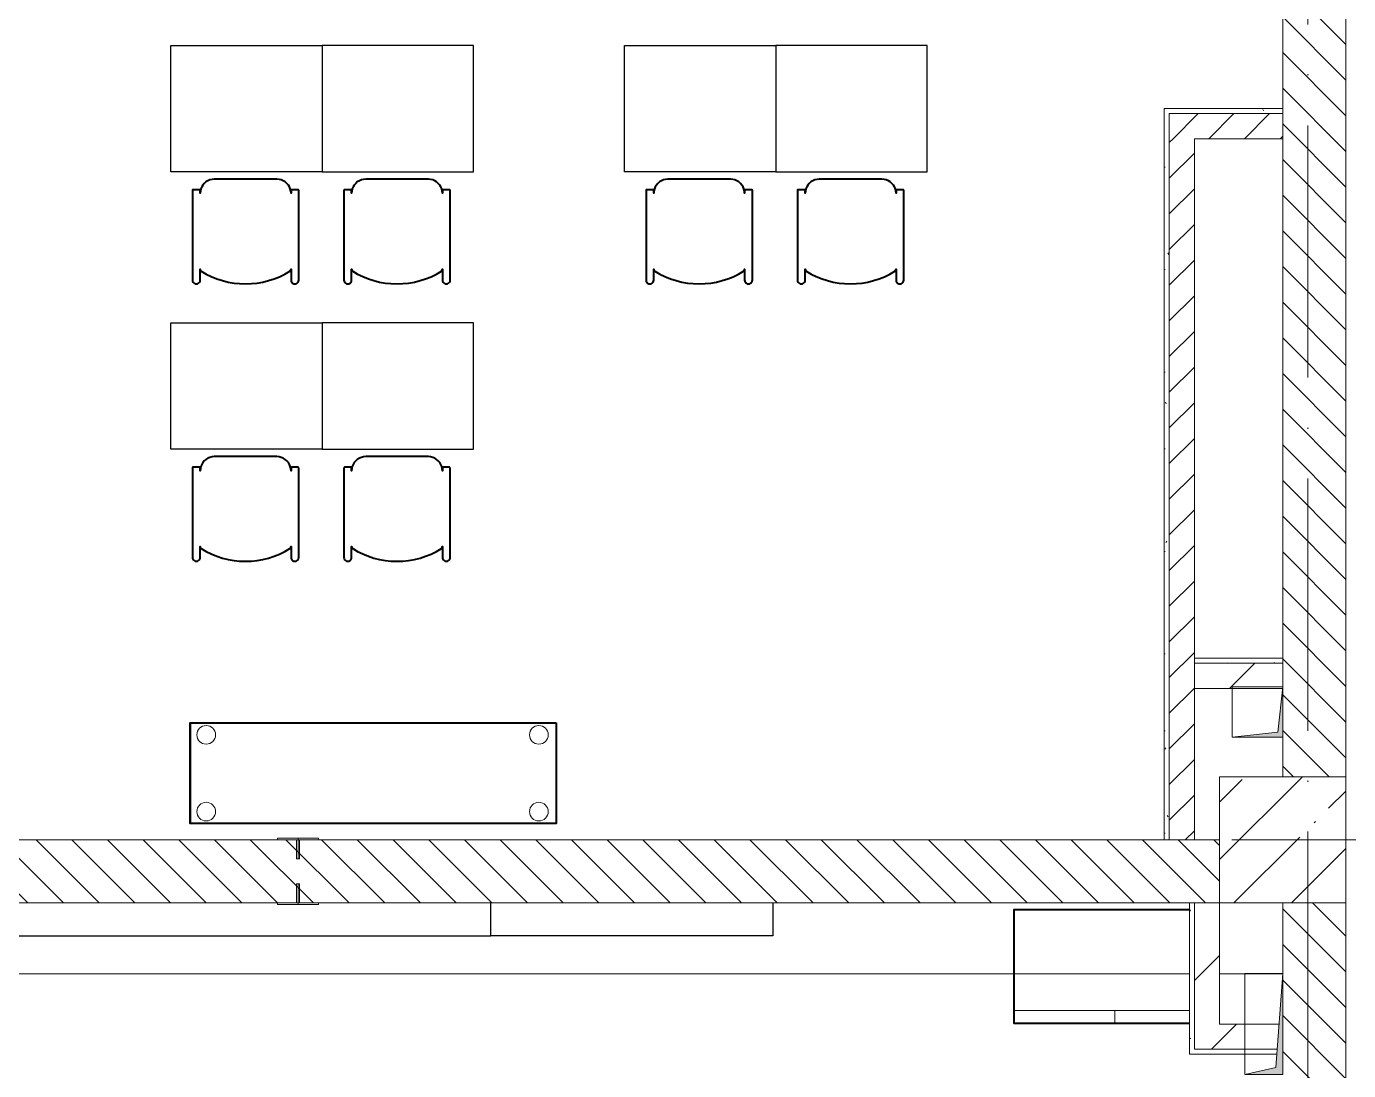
# Model space of a CAD drawing. Header units: millimetres. Extents: x -6467 to 105918, y -7090 to 92481.
# Drawn here: x 372 to 5611, y 37566 to 41706 of the extents above; entities that cross this region are included whole.
import ezdxf

# ---------------------------------------------------------------- set-up
doc = ezdxf.new("R2010")
doc.units = ezdxf.units.MM
doc.linetypes.add('50_200_ШТРИХ_1Т_ш5_п1_п1_', pattern=[1400, 1000, -200, 0, -200])
doc.linetypes.add('IMPORT-200_ШТРИХ_ш1п0_6_ _3_', pattern=[128000, 80000, -48000])
for name, color, linetype, lineweight, true_color in [('A-GENM-1', 7, 'Continuous', 9, 0xaaaaaa), ('A-GENM-2', 7, 'Continuous', 20, 0xaaaaaa), ('I-WALL-1', 7, 'Continuous', 5, 0x787878), ('M-EQPM-1', 7, 'Continuous', 9, 0xaaaaaa), ('M-EQPM-2', 7, 'Continuous', 9, 0xe2e2e2), ('мебель 2 этаж-1', 7, 'Continuous', 40, 0xaaaaaa), ('Оси-3', 7, '50_200_ШТРИХ_1Т_ш5_п1_п1_', 9, 0xaaaaaa), ('ТХ_функционал-2', 7, 'Continuous', 40, 0xaaaaaa), ('ТХ_функционал-4', 7, 'Continuous', 20, 0xaaaaaa), ('ТХ_функционал-7', 7, 'IMPORT-200_ШТРИХ_ш1п0_6_ _3_', 20, 0xaaaaaa), ('ТХ_функционал-9', 7, 'Continuous', 30, 0xaaaaaa)]:
    doc.layers.add(name, color=color, linetype=linetype, lineweight=lineweight, true_color=true_color)
for name, color, linetype, lineweight in [('A-WALL', 7, 'Continuous', 5), ('A-WALL-FNSH-1', 7, 'Continuous', 5), ('I-WALL', 7, 'Continuous', 5), ('S-COLS', 7, 'Continuous', 9), ('S-COLS-1', 7, 'Continuous', 5)]:
    doc.layers.add(name, color=color, linetype=linetype, lineweight=lineweight)
pattern_1 = [(135, (0, 0), (-70.71068, -70.71068), [])]
pattern_2 = [(45, (0, 0), (-169.7056, 169.7056), [])]
pattern_3 = [(0, (0, 0), (406.4, 101.6), [6.706, -298.094, 6.706, -298.094, -1625.6]), (0, (0, 0), (406.4, 101.6), [-609.6, 6.706, -602.894, 6.706, -298.094, -711.2]), (0, (0, 0), (406.4, 101.6), [-1524, 6.706, -196.494, 6.706, -501.294]), (120, (152.4, 50.8), (-291.18818, 301.15272), [6.706, -298.094, 6.706, -298.094, -1625.6]), (120, (152.4, 50.8), (-291.18818, 301.15272), [-609.6, 6.706, -602.894, 6.706, -298.094, -711.2]), (120, (152.4, 50.8), (-291.18818, 301.15272), [-1524, 6.706, -196.494, 6.706, -501.294]), (240, (203.2, 254), (-115.21182, -402.75272), [6.706, -298.094, 6.706, -298.094, -1625.6]), (240, (203.2, 254), (-115.21182, -402.75272), [-609.6, 6.706, -602.894, 6.706, -298.094, -711.2]), (240, (203.2, 254), (-115.21182, -402.75272), [-1524, 6.706, -196.494, 6.706, -501.294])]
pattern_4 = [(45, (0, 0), (-70.71068, 70.71068), [])]

# ---------------------------------------------------------------- blocks, each defined once
blk = doc.blocks.new('Канал вертикальный прямоугольный - Шахта - значок проема-24087328-АИ_План этажа Радиаторы_2')
at = {"layer": 'M-EQPM-2'}
blk.add_hatch(color=256, dxfattribs=at).paths.add_polyline_path([(75, 200), (-75, 200), (-75, -200), (-47.5, 172.5)])
at = {"layer": 'M-EQPM-1'}
for p, q in [((-75, -200), (-75, 200)), ((-75, 200), (75, 200)), ((-47.5, 172.5), (-75, -200)), ((-47.5, 172.5), (75, 200)), ((75, 200), (75, -200)), ((75, -200), (-75, -200))]:
    blk.add_line(p, q, dxfattribs=at)
blk = doc.blocks.new('Канал вертикальный прямоугольный - Шахта - значок проема-24087362-АИ_План этажа Радиаторы_2')
at = {"layer": 'M-EQPM-2'}
blk.add_hatch(color=256, dxfattribs=at).paths.add_polyline_path([(100, 100), (-100, 100), (-100, -100), (-80, 80)])
at = {"layer": 'M-EQPM-1'}
for p, q in [((-100, -100), (-100, 100)), ((-100, 100), (100, 100)), ((-80, 80), (-100, -100)), ((-80, 80), (100, 100)), ((100, 100), (100, -100)), ((100, -100), (-100, -100))]:
    blk.add_line(p, q, dxfattribs=at)
blk = doc.blocks.new('Фахверк _газобетон торцы_887 - Фахверк _газобетон торцы_-26106577-АИ_План этажа Радиаторы_2')
at = {"layer": 'A-GENM-2'}
for p, q in [((41046, 11134.7), (40965, 11134.7)), ((40965, 11134.7), (40965, 11128.7)), ((40965, 11128.7), (41040, 11128.7)), ((41040, 11128.7), (41040, 11053.7)), ((41046, 11053.7), (41046, 11134.7)), ((41040, 11053.7), (41046, 11053.7)), ((41040, 10953.7), (41040, 10878.7)), ((41046, 10953.7), (41040, 10953.7)), ((41046, 10872.7), (41046, 10953.7)), ((41040, 10878.7), (40965, 10878.7)), ((40965, 10878.7), (40965, 10872.7)), ((40965, 10872.7), (41046, 10872.7))]:
    blk.add_line(p, q, dxfattribs=at)
blk = doc.blocks.new('Фахверк _газобетон торцы_888 - Фахверк _газобетон торцы_-26106597-АИ_План этажа Радиаторы_2')
at = {"layer": 'A-GENM-2'}
for p, q in [((41046, 105920.3), (40965, 105920.3)), ((40965, 105920.3), (40965, 105914.3)), ((40965, 105914.3), (41040, 105914.3)), ((41040, 105914.3), (41040, 105839.3)), ((41046, 105839.3), (41046, 105920.3)), ((41040, 105839.3), (41046, 105839.3)), ((41046, 105739.3), (41040, 105739.3)), ((41040, 105739.3), (41040, 105664.3)), ((41046, 105658.3), (41046, 105739.3)), ((41040, 105664.3), (40965, 105664.3)), ((40965, 105664.3), (40965, 105658.3)), ((40965, 105658.3), (41046, 105658.3))]:
    blk.add_line(p, q, dxfattribs=at)
blk = doc.blocks.new('мебель 2 этаж-28800768-АИ_План этажа Радиаторы_2')
at = {"layer": 'ТХ_функционал-2', "flags": 128}
for points in [[(3714.6, 42415.7), (3714.6, 42770.6), (3713.8, 42772.6), (3711.8, 42773.4), (3686.7, 42773.4), (3684.7, 42772.6), (3683.9, 42770.6), (3683.9, 42759.4), (3683.2, 42768.2), (3681.1, 42776.7), (3677.9, 42784.6), (3673.2, 42792.2), (3667.5, 42798.9), (3660.9, 42804.5), (3653.3, 42809.2), (3645.3, 42812.5), (3636.8, 42814.6), (3628.1, 42815.2), (3379.7, 42815.2), (3370.9, 42814.6), (3362.5, 42812.5), (3354.6, 42809.3), (3346.4, 42804.3), (3340.2, 42798.9), (3334.5, 42792.1), (3330, 42784.8), (3326.7, 42776.9), (3324.5, 42767.9), (3323.9, 42759.4), (3323.9, 42770.6), (3323.1, 42772.6), (3321.1, 42773.4), (3296, 42773.4), (3294, 42772.6), (3293.2, 42770.6), (3293.2, 42415.7), (3293.9, 42411), (3296.1, 42406.7), (3299.6, 42403.3), (3303.8, 42401.1), (3308.5, 42400.4), (3313.1, 42401.1), (3317.6, 42403.4), (3321, 42406.7), (3323.2, 42411.1), (3323.9, 42415.7), (3323.9, 42458.7), (3324.4, 42455.3), (3325.9, 42452.7), (3328.3, 42450.6), (3347.9, 42439.3), (3367.8, 42429.5), (3390.5, 42420.3), (3412.4, 42413.2), (3435, 42407.6), (3457.9, 42403.6), (3479.9, 42401.2), (3503.9, 42400.4), (3527.2, 42401.2), (3550, 42403.6), (3572.6, 42407.5), (3595, 42413.1), (3617.2, 42420.3), (3638.6, 42428.9), (3659.7, 42439.2), (3679.5, 42450.6), (3681.8, 42452.6), (3683.4, 42455.4), (3683.9, 42458.5), (3683.9, 42415.7), (3684.6, 42411), (3686.8, 42406.7), (3690.2, 42403.3), (3694.5, 42401.1), (3699.2, 42400.4), (3703.9, 42401.1), (3708.3, 42403.3), (3711.6, 42406.6), (3713.9, 42411.1)], [(4314.6, 42415.7), (4314.6, 42770.6), (4313.8, 42772.6), (4311.8, 42773.4), (4286.7, 42773.4), (4284.7, 42772.6), (4283.9, 42770.6), (4283.9, 42759.4), (4283.2, 42768.2), (4281.1, 42776.7), (4277.9, 42784.6), (4273.2, 42792.2), (4267.5, 42798.9), (4260.9, 42804.5), (4253.3, 42809.2), (4245.3, 42812.5), (4236.8, 42814.6), (4228.1, 42815.2), (3979.7, 42815.2), (3970.9, 42814.6), (3962.5, 42812.5), (3954.6, 42809.3), (3946.4, 42804.3), (3940.2, 42798.9), (3934.5, 42792.1), (3930, 42784.8), (3926.7, 42776.9), (3924.5, 42767.9), (3923.9, 42759.4), (3923.9, 42770.6), (3923.1, 42772.6), (3921.1, 42773.4), (3896, 42773.4), (3894, 42772.6), (3893.2, 42770.6), (3893.2, 42415.7), (3893.9, 42411), (3896.1, 42406.7), (3899.6, 42403.3), (3903.8, 42401.1), (3908.5, 42400.4), (3913.1, 42401.1), (3917.6, 42403.4), (3921, 42406.7), (3923.2, 42411.1), (3923.9, 42415.7), (3923.9, 42458.7), (3924.4, 42455.3), (3925.9, 42452.7), (3928.3, 42450.6), (3947.9, 42439.3), (3967.8, 42429.5), (3990.5, 42420.3), (4012.4, 42413.2), (4035, 42407.6), (4057.9, 42403.6), (4079.9, 42401.2), (4103.9, 42400.4), (4127.2, 42401.2), (4150, 42403.6), (4172.6, 42407.5), (4195, 42413.1), (4217.2, 42420.3), (4238.6, 42428.9), (4259.7, 42439.2), (4279.5, 42450.6), (4281.8, 42452.6), (4283.4, 42455.4), (4283.9, 42458.5), (4283.9, 42415.7), (4284.6, 42411), (4286.8, 42406.7), (4290.2, 42403.3), (4294.5, 42401.1), (4299.2, 42400.4), (4303.9, 42401.1), (4308.3, 42403.3), (4311.6, 42406.6), (4313.9, 42411.1)], [(5512, 42415.7), (5512, 42770.6), (5511.2, 42772.6), (5509.2, 42773.4), (5484.1, 42773.4), (5482.1, 42772.6), (5481.3, 42770.6), (5481.3, 42759.4), (5480.6, 42768.2), (5478.5, 42776.7), (5475.3, 42784.6), (5470.6, 42792.2), (5464.9, 42798.9), (5458.3, 42804.5), (5450.8, 42809.2), (5442.7, 42812.5), (5434.2, 42814.6), (5425.5, 42815.2), (5177.1, 42815.2), (5168.3, 42814.6), (5159.9, 42812.5), (5152, 42809.3), (5143.8, 42804.3), (5137.6, 42798.9), (5131.9, 42792.1), (5127.4, 42784.8), (5124.1, 42776.9), (5121.9, 42767.9), (5121.3, 42759.4), (5121.3, 42770.6), (5120.5, 42772.6), (5118.5, 42773.4), (5093.4, 42773.4), (5091.4, 42772.6), (5090.6, 42770.6), (5090.6, 42415.7), (5091.3, 42411), (5093.5, 42406.7), (5097, 42403.3), (5101.2, 42401.1), (5105.9, 42400.4), (5110.6, 42401.1), (5115.1, 42403.4), (5118.4, 42406.7), (5120.6, 42411.1), (5121.3, 42415.7), (5121.3, 42458.7), (5121.9, 42455.3), (5123.3, 42452.7), (5125.7, 42450.6), (5145.3, 42439.3), (5165.3, 42429.5), (5187.9, 42420.3), (5209.9, 42413.2), (5232.5, 42407.6), (5255.3, 42403.6), (5277.3, 42401.2), (5301.3, 42400.4), (5324.6, 42401.2), (5347.4, 42403.6), (5370, 42407.5), (5392.4, 42413.1), (5414.6, 42420.3), (5436, 42428.9), (5457.1, 42439.2), (5476.9, 42450.6), (5479.2, 42452.6), (5480.8, 42455.4), (5481.3, 42458.5), (5481.3, 42415.7), (5482, 42411), (5484.2, 42406.7), (5487.6, 42403.3), (5491.9, 42401.1), (5496.6, 42400.4), (5501.4, 42401.1), (5505.7, 42403.3), (5509, 42406.6), (5511.3, 42411.1)], [(6112, 42415.7), (6112, 42770.6), (6111.2, 42772.6), (6109.2, 42773.4), (6084.1, 42773.4), (6082.1, 42772.6), (6081.3, 42770.6), (6081.3, 42759.4), (6080.6, 42768.2), (6078.5, 42776.7), (6075.3, 42784.6), (6070.6, 42792.2), (6064.9, 42798.9), (6058.3, 42804.5), (6050.8, 42809.2), (6042.7, 42812.5), (6034.2, 42814.6), (6025.5, 42815.2), (5777.1, 42815.2), (5768.3, 42814.6), (5759.9, 42812.5), (5752, 42809.3), (5743.8, 42804.3), (5737.6, 42798.9), (5731.9, 42792.1), (5727.4, 42784.8), (5724.1, 42776.9), (5721.9, 42767.9), (5721.3, 42759.4), (5721.3, 42770.6), (5720.5, 42772.6), (5718.5, 42773.4), (5693.4, 42773.4), (5691.4, 42772.6), (5690.6, 42770.6), (5690.6, 42415.7), (5691.3, 42411), (5693.5, 42406.7), (5697, 42403.3), (5701.2, 42401.1), (5705.9, 42400.4), (5710.6, 42401.1), (5715.1, 42403.4), (5718.4, 42406.7), (5720.6, 42411.1), (5721.3, 42415.7), (5721.3, 42458.7), (5721.9, 42455.3), (5723.3, 42452.7), (5725.7, 42450.6), (5745.3, 42439.3), (5765.3, 42429.5), (5787.9, 42420.3), (5809.9, 42413.2), (5832.5, 42407.6), (5855.3, 42403.6), (5877.3, 42401.2), (5901.3, 42400.4), (5924.6, 42401.2), (5947.4, 42403.6), (5970, 42407.5), (5992.4, 42413.1), (6014.6, 42420.3), (6036, 42428.9), (6057.1, 42439.2), (6076.9, 42450.6), (6079.2, 42452.6), (6080.8, 42455.4), (6081.3, 42458.5), (6081.3, 42415.7), (6082, 42411), (6084.2, 42406.7), (6087.6, 42403.3), (6091.9, 42401.1), (6096.6, 42400.4), (6101.4, 42401.1), (6105.7, 42403.3), (6109, 42406.6), (6111.3, 42411.1)], [(3714.6, 41315.7), (3714.6, 41670.6), (3713.8, 41672.6), (3711.8, 41673.4), (3686.7, 41673.4), (3684.7, 41672.6), (3683.9, 41670.6), (3683.9, 41659.4), (3683.2, 41668.2), (3681.1, 41676.7), (3677.9, 41684.7), (3673.2, 41692.2), (3667.5, 41698.9), (3660.9, 41704.6), (3653.3, 41709.2), (3645.3, 41712.5), (3636.8, 41714.6), (3628.1, 41715.3), (3379.7, 41715.3), (3370.9, 41714.6), (3362.5, 41712.5), (3354.6, 41709.3), (3346.4, 41704.3), (3340.2, 41698.9), (3334.5, 41692.2), (3330, 41684.8), (3326.7, 41676.9), (3324.5, 41667.9), (3323.9, 41659.4), (3323.9, 41670.6), (3323.1, 41672.6), (3321.1, 41673.4), (3296, 41673.4), (3294, 41672.6), (3293.2, 41670.6), (3293.2, 41315.7), (3293.9, 41311), (3296.1, 41306.7), (3299.6, 41303.3), (3303.8, 41301.1), (3308.5, 41300.4), (3313.1, 41301.1), (3317.6, 41303.4), (3321, 41306.7), (3323.2, 41311.1), (3323.9, 41315.7), (3323.9, 41358.7), (3324.4, 41355.3), (3325.9, 41352.7), (3328.3, 41350.6), (3347.9, 41339.3), (3367.8, 41329.5), (3390.5, 41320.3), (3412.4, 41313.2), (3435, 41307.6), (3457.9, 41303.6), (3479.9, 41301.2), (3503.9, 41300.4), (3527.2, 41301.2), (3550, 41303.6), (3572.6, 41307.6), (3595, 41313.1), (3617.2, 41320.3), (3638.6, 41328.9), (3659.7, 41339.2), (3679.5, 41350.6), (3681.8, 41352.6), (3683.4, 41355.4), (3683.9, 41358.5), (3683.9, 41315.7), (3684.6, 41311), (3686.8, 41306.7), (3690.2, 41303.3), (3694.5, 41301.1), (3699.2, 41300.4), (3703.9, 41301.1), (3708.3, 41303.3), (3711.6, 41306.6), (3713.9, 41311.1)], [(4314.6, 41315.7), (4314.6, 41670.6), (4313.8, 41672.6), (4311.8, 41673.4), (4286.7, 41673.4), (4284.7, 41672.6), (4283.9, 41670.6), (4283.9, 41659.4), (4283.2, 41668.2), (4281.1, 41676.7), (4277.9, 41684.7), (4273.2, 41692.2), (4267.5, 41698.9), (4260.9, 41704.6), (4253.3, 41709.2), (4245.3, 41712.5), (4236.8, 41714.6), (4228.1, 41715.3), (3979.7, 41715.3), (3970.9, 41714.6), (3962.5, 41712.5), (3954.6, 41709.3), (3946.4, 41704.3), (3940.2, 41698.9), (3934.5, 41692.2), (3930, 41684.8), (3926.7, 41676.9), (3924.5, 41667.9), (3923.9, 41659.4), (3923.9, 41670.6), (3923.1, 41672.6), (3921.1, 41673.4), (3896, 41673.4), (3894, 41672.6), (3893.2, 41670.6), (3893.2, 41315.7), (3893.9, 41311), (3896.1, 41306.7), (3899.6, 41303.3), (3903.8, 41301.1), (3908.5, 41300.4), (3913.1, 41301.1), (3917.6, 41303.4), (3921, 41306.7), (3923.2, 41311.1), (3923.9, 41315.7), (3923.9, 41358.7), (3924.4, 41355.3), (3925.9, 41352.7), (3928.3, 41350.6), (3947.9, 41339.3), (3967.8, 41329.5), (3990.5, 41320.3), (4012.4, 41313.2), (4035, 41307.6), (4057.9, 41303.6), (4079.9, 41301.2), (4103.9, 41300.4), (4127.2, 41301.2), (4150, 41303.6), (4172.6, 41307.6), (4195, 41313.1), (4217.2, 41320.3), (4238.6, 41328.9), (4259.7, 41339.2), (4279.5, 41350.6), (4281.8, 41352.6), (4283.4, 41355.4), (4283.9, 41358.5), (4283.9, 41315.7), (4284.6, 41311), (4286.8, 41306.7), (4290.2, 41303.3), (4294.5, 41301.1), (4299.2, 41300.4), (4303.9, 41301.1), (4308.3, 41303.3), (4311.6, 41306.6), (4313.9, 41311.1)], [(4734.7, 40660.2), (4734.7, 40260.2), (3284.7, 40260.2), (3284.7, 40660.2)], [(3284.7, 40660.2), (3284.7, 40260.2)]]:
    blk.add_lwpolyline(points, close=True, dxfattribs=at)
blk.add_lwpolyline([(7243.5, 39918.9), (6547.8, 39918.9), (6547.8, 39468.9), (7243.6, 39468.9)], dxfattribs=at)
at = {"layer": 'ТХ_функционал-4'}
for p, q in [((6547.8, 39518.9), (7243.5, 39518.9)), ((6947.8, 39518.9), (6947.8, 39469.9))]:
    blk.add_line(p, q, dxfattribs=at)
for centre in [(3347.7, 40612.4), (4666, 40612.4), (3347.7, 40308), (4666, 40308)]:
    blk.add_circle(centre, 37, dxfattribs=at)
at = {"layer": 'ТХ_функционал-7'}
for p, q in [((348.5, 39665.3), (7243.5, 39665.3)), ((7363.5, 39665.3), (7613.5, 39665.3))]:
    blk.add_line(p, q, dxfattribs=at)
at = {"layer": 'ТХ_функционал-9'}
for p, q in [((5593, 39945.9), (5593, 39815.1)), ((5593, 39861.4), (5593, 39826.5))]:
    blk.add_line(p, q, dxfattribs=at)
at = {"layer": 'ТХ_функционал-9', "flags": 128}
for points in [[(3207.4, 42845.2), (3207.4, 43345.2), (3807.4, 43345.2), (3807.4, 42845.2), (4407.4, 42845.2), (4407.4, 43345.2), (3807.4, 43345.2), (3807.4, 42845.2)], [(5004.8, 42845.2), (5004.8, 43345.2), (5604.8, 43345.2), (5604.8, 42845.2), (6204.8, 42845.2), (6204.8, 43345.2), (5604.8, 43345.2), (5604.8, 42845.2)], [(3207.4, 41745.3), (3207.4, 42245.3), (3807.4, 42245.3), (3807.4, 41745.3), (4407.4, 41745.3), (4407.4, 42245.3), (3807.4, 42245.3), (3807.4, 41745.3)]]:
    blk.add_lwpolyline(points, close=True, dxfattribs=at)
for points in [[(2470.5, 39815.1), (4475.5, 39815.1), (4475.5, 39945.9)], [(5593, 39945.9), (5593, 39815.1), (4475.5, 39815.1), (4475.5, 39945.9)]]:
    blk.add_lwpolyline(points, dxfattribs=at)

msp = doc.modelspace()

# ---------------------------------------------------------------- hatches: boundary and pattern name
at = {"layer": 'I-WALL'}
h = msp.add_hatch(dxfattribs=at)
h.set_pattern_fill('FP_2', color=256, style=0, pattern_type=2)
h.set_pattern_definition(pattern_1)
h.paths.add_polyline_path([(5435, 10031), (5600, 10031), (5600, 10181), (5350, 10181), (5350, 10031)])
h.paths.add_polyline_path([(5350, 10881), (5600, 10881), (5600, 11076), (5350, 11076), (5350, 10906)])
h.paths.add_polyline_path([(5600, 11776), (5600, 12567), (5350, 12567), (5350, 11776), (5515, 11776)])
h.paths.add_polyline_path([(5600, 13767), (5600, 13931), (5350, 13931), (5350, 13767)])
h.paths.add_polyline_path([(5350, 14431), (5600, 14431), (5600, 15567), (5350, 15567), (5350, 14986)])
h.paths.add_polyline_path([(5435, 16267), (5600, 16267), (5600, 16446), (5350, 16446), (5350, 16267)])
h.paths.add_polyline_path([(5350, 17146), (5600, 17146), (5600, 17231), (5350, 17231), (5350, 17226)])
h.paths.add_polyline_path([(5420, 19491), (5600, 19493), (5600, 23231), (5350, 23231), (5352, 19493), (5360, 19491)])
h.paths.add_polyline_path([(5600, 23731), (5600, 26231), (5350, 26231), (5350, 23731)])
h.paths.add_polyline_path([(5463.9, 26731), (5600, 26731), (5600, 32231), (5350, 32231), (5350, 26731), (5462.7, 26731)])
h.paths.add_polyline_path([(5382.8, 32731), (5600, 32731), (5600, 35231), (5350, 35231), (5350, 32731)])
h.paths.add_polyline_path([(5598, 37491), (5600, 37493), (5600, 38230.7), (5350, 38230.7), (5352, 37493), (5598, 37492.2)])
h.paths.add_polyline_path([(5350, 38730.7), (5600, 38730.7), (5600, 43731), (5350, 43731), (5350, 38887.8)])
h.paths.add_polyline_path([(5600, 44231), (5598, 45014), (5350, 45014), (5350, 44231)])
h.paths.add_polyline_path([(5420, 46776), (5600, 46778), (5598, 47231), (5350, 47231), (5352, 46778), (5360, 46776)])
h = msp.add_hatch(dxfattribs=at)
h.set_pattern_fill('FP_4', color=256, style=0, pattern_type=2)
h.set_pattern_definition(pattern_4)
h.paths.add_polyline_path([(5350, 41260.7), (5350, 41360.7), (4900, 41360.7), (4900, 41260.7), (5000, 41260.7)])
h = msp.add_hatch(dxfattribs=at)
h.set_pattern_fill('FP_4', color=256, style=0, pattern_type=2)
h.set_pattern_definition(pattern_4)
h.paths.add_polyline_path([(5000, 38480.7), (5000, 41260.7), (4900, 41260.7), (4900, 38480.7)])
h = msp.add_hatch(dxfattribs=at)
h.set_pattern_fill('FP_5', color=256, style=0, pattern_type=2)
h.set_pattern_definition(pattern_2)
h.paths.add_polyline_path([(5000, 39080.7), (5349.2, 39080.7), (5350, 39108.1), (5350, 39180.7), (5000, 39180.7), (5000, 39108.1)])
h = msp.add_hatch(dxfattribs=at)
h.set_pattern_fill('FP_2', color=256, style=0, pattern_type=2)
h.set_pattern_definition(pattern_1)
h.paths.add_polyline_path([(5000, 38230.7), (5100, 38230.7), (5100, 38480.7), (-1950, 38480.7), (-1950, 38230.7), (4980, 38230.7)])
h = msp.add_hatch(dxfattribs=at)
h.set_pattern_fill('FP_5', color=256, style=0, pattern_type=2)
h.set_pattern_definition(pattern_2)
h.paths.add_polyline_path([(5100, 37750.7), (5100, 38230.7), (5000, 38230.7), (5000, 37750.7)])
h = msp.add_hatch(dxfattribs=at)
h.set_pattern_fill('FP_5', color=256, style=0, pattern_type=2)
h.set_pattern_definition(pattern_2)
h.paths.add_polyline_path([(5327.8, 37650.7), (5335.2, 37750.7), (5000, 37750.7), (5000, 37650.7), (5322.5, 37650.7)])
at = {"layer": 'I-WALL-1'}
h = msp.add_hatch(dxfattribs=at)
h.set_pattern_fill('FP_3', color=256, style=0, pattern_type=2)
h.set_pattern_definition(pattern_3)
h.paths.add_polyline_path([(5350, 41360.7), (5350, 41380.7), (4880, 41380.7), (4880, 41360.7), (4900, 41360.7)])
h = msp.add_hatch(dxfattribs=at)
h.set_pattern_fill('FP_3', color=256, style=0, pattern_type=2)
h.set_pattern_definition(pattern_3)
h.paths.add_polyline_path([(4900, 38480.7), (4900, 41360.7), (4880, 41360.7), (4880, 38480.7)])
h = msp.add_hatch(dxfattribs=at)
h.set_pattern_fill('FP_3', color=256, style=0, pattern_type=2)
h.set_pattern_definition(pattern_3)
h.paths.add_polyline_path([(5350, 39180.7), (5350, 39200.7), (5000, 39200.7), (5000, 39180.7)])
h = msp.add_hatch(dxfattribs=at)
h.set_pattern_fill('FP_3', color=256, style=0, pattern_type=2)
h.set_pattern_definition(pattern_3)
h.paths.add_polyline_path([(5000, 37650.7), (5000, 38230.7), (4980, 38230.7), (4980, 37650.7)])
h = msp.add_hatch(dxfattribs=at)
h.set_pattern_fill('FP_3', color=256, style=0, pattern_type=2)
h.set_pattern_definition(pattern_3)
h.paths.add_polyline_path([(5322.5, 37630.7), (5326.4, 37632), (5327.8, 37650.7), (4980, 37650.7), (4980, 37630.7)])
at = {"layer": 'S-COLS-1'}
h = msp.add_hatch(dxfattribs=at)
h.set_pattern_fill('FP_1', color=256, style=0, pattern_type=2)
h.set_pattern_definition([(45, (0, 0), (-228.0985, 228.0985), []), (45, (228.1, 0), (-228.0985, 228.0985), [403.225, -80.645, 6.706, -73.939])])
h.paths.add_polyline_path([(5350, 38230.7), (5600, 38230.7), (5600, 38730.7), (5100, 38730.7), (5100, 38230.7)])

# ---------------------------------------------------------------- linework, layer by layer
at = {"layer": 'A-WALL'}
for p, q in [((5350, 43731), (5350, 39087.8)), ((5600, 38730.7), (5600, 43731)), ((4900, 38480.7), (4900, 41360.7)), ((5350, 41360.7), (4900, 41360.7)), ((5000, 39200.7), (5000, 39080.7)), ((5000, 39180.7), (5350, 39180.7)), ((5350, 38887.8), (5350, 38730.7)), ((5350, 38730.7), (5600, 38730.7)), ((5100, 38480.7), (-1950, 38480.7)), ((5100, 38230.7), (5100, 38480.7)), ((-1950, 38230.7), (5100, 38230.7)), ((5000, 38230.7), (5000, 37650.7)), ((5350, 38230.7), (5350, 37951.1)), ((5600, 38230.7), (5350, 38230.7)), ((5600, 37491), (5600, 38230.7)), ((5000, 37650.7), (5327.8, 37650.7))]:
    msp.add_line(p, q, dxfattribs=at)
at = {"layer": 'A-WALL-FNSH-1'}
for p, q in [((4880, 41380.7), (4880, 38480.7)), ((5350, 41380.7), (4880, 41380.7)), ((5000, 39200.7), (5000, 41260.7)), ((5000, 41260.7), (5350, 41260.7)), ((5350, 39200.7), (5000, 39200.7)), ((5000, 39080.7), (5349.2, 39080.7)), ((5000, 38480.7), (5000, 39080.7)), ((4980, 38230.7), (4980, 37630.7)), ((5100, 37750.7), (5100, 38230.7)), ((5335.2, 37750.7), (5100, 37750.7)), ((4980, 37630.7), (5326.3, 37630.7))]:
    msp.add_line(p, q, dxfattribs=at)
at = {"layer": 'S-COLS'}
for p, q in [((5600, 38730.7), (5350, 38730.7)), ((5350, 38230.7), (5600, 38230.7))]:
    msp.add_line(p, q, dxfattribs=at)
at = {"layer": 'S-COLS-1'}
for p, q in [((5350, 38730.7), (5100, 38730.7)), ((5100, 38730.7), (5100, 38230.7)), ((5600, 38230.7), (5600, 38730.7)), ((5100, 38230.7), (5350, 38230.7))]:
    msp.add_line(p, q, dxfattribs=at)
at = {"layer": 'Оси-3'}
for p, q in [((5450, -5889.7), (5450, 91281)), ((25750, 38481), (-5267.3, 38481))]:
    msp.add_line(p, q, dxfattribs=at)

# ---------------------------------------------------------------- block references
at = {"layer": 'A-GENM-1'}
msp.add_blockref('Фахверк _газобетон торцы_887 - Фахверк _газобетон торцы_-26106577-АИ_План этажа Радиаторы_2', (-39597.6, 27352.3), dxfattribs=at)
at = {"layer": 'A-GENM-1', "rotation": 180}
msp.add_blockref('Фахверк _газобетон торцы_888 - Фахверк _газобетон торцы_-26106597-АИ_План этажа Радиаторы_2', (42494.4, 144145.4), dxfattribs=at)
at = {"layer": 'M-EQPM-1', "rotation": 180}
for name, p in [('Канал вертикальный прямоугольный - Шахта - значок проема-24087362-АИ_План этажа Радиаторы_2', (5250, 38987.8)), ('Канал вертикальный прямоугольный - Шахта - значок проема-24087328-АИ_План этажа Радиаторы_2', (5275, 37751.1))]:
    msp.add_blockref(name, p, dxfattribs=at)
at = {"layer": 'мебель 2 этаж-1'}
msp.add_blockref('мебель 2 этаж-28800768-АИ_План этажа Радиаторы_2', (-2263.5, -1715.2), dxfattribs=at)

doc.saveas('drawing.dxf')
